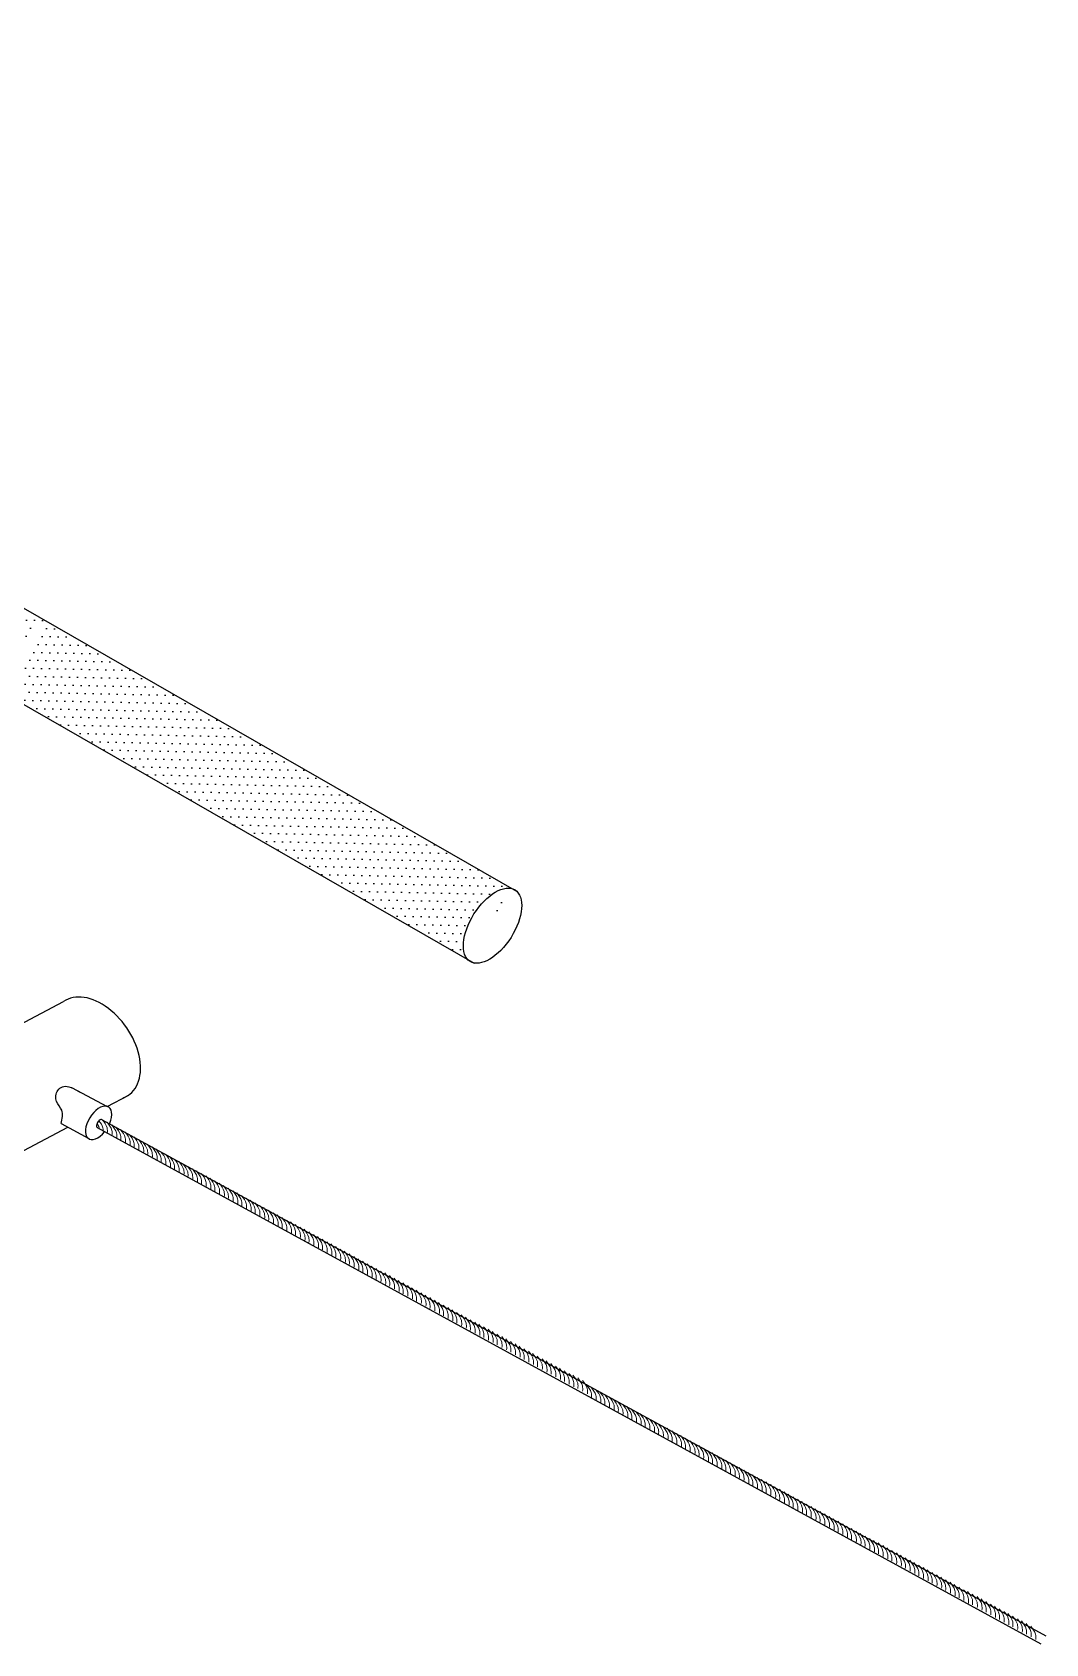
# Model space of a CAD drawing. Header units: millimetres. Extents: x 908.4 to 963.4, y 274.9 to 316.3.
# Drawn here: x 934.856 to 935.245, y 285.05 to 285.668 of the extents above; entities that cross this region are included whole.
import ezdxf

# ---------------------------------------------------------------- set-up
doc = ezdxf.new("R2010")
doc.units = ezdxf.units.MM
doc.header["$LTSCALE"] = 10
doc.layers.add('ESCALERA', color=90, linetype='Continuous')
doc.layers.add('TEXTOS', color=90, linetype='Continuous', lineweight=9)

msp = doc.modelspace()

# ---------------------------------------------------------------- hatches: boundary and pattern name
at = {"layer": 'ESCALERA', "ltscale": 0.1}
h = msp.add_hatch(dxfattribs=at)
h.set_pattern_fill('DOTS', color=256, scale=0.049127, angle=-1.17902, style=0)
h.set_pattern_definition([(358.8209841, (2177.7083296, -297.6672182), (0.0015980614254, 0.003038178601), [0, -0.0030704175])])
edge = h.paths.add_edge_path()
edge.add_ellipse((934.85168, 285.42895), major_axis=(-0.00862, -0.0137), ratio=0.518895, start_angle=13.35272, end_angle=180.23225, ccw=False)
edge.add_line((934.84494, 285.41458), (935.02291, 285.31241))
edge.add_ellipse((935.03255, 285.32523), major_axis=(-0.00862, -0.0137), ratio=0.518895, start_angle=187.6238, end_angle=350.84398, ccw=False)
edge.add_line((935.04015, 285.3394), (934.86027, 285.44267))
edge = h.paths.add_edge_path()
edge.add_ellipse((934.85168, 285.42895), major_axis=(-0.00862, -0.0137), ratio=0.518895, start_angle=182.16073, end_angle=349.04026)
edge.add_line((934.84187, 285.41635), (934.84494, 285.41458))
edge.add_ellipse((934.85168, 285.42895), major_axis=(-0.00862, -0.0137), ratio=0.518895, start_angle=13.35272, end_angle=180.23225)
edge.add_line((934.86027, 285.44267), (934.86003, 285.44281))

# ---------------------------------------------------------------- linework, layer by layer
at = {"layer": 'ESCALERA'}
for points in [[(934.46836, 285.66766), (935.04178, 285.33847)], [(934.46761, 285.6312), (935.02553, 285.31091)], [(934.81323, 285.26716), (934.86809, 285.29613)], [(934.87112, 285.26319), (934.88486, 285.25596)], [(934.88486, 285.25596), (934.8931, 285.26031)], [(934.83589, 285.2301), (934.86973, 285.24797)], [(934.86723, 285.24941), (934.87775, 285.24361)], [(934.88107, 285.24784), (935.24271, 285.05)], [(934.88297, 285.25086), (935.24462, 285.05303)]]:
    msp.add_lwpolyline(points, dxfattribs=at)
msp.add_ellipse((935.03255, 285.32523), major_axis=(-0.00862, -0.0137), ratio=0.518895, dxfattribs=at)
for centre, major_axis, ratio, start_param, end_param in [((934.88058, 285.27821), (-0.01246, 0.01794), 0.648142, 2.978618, 6.285396), ((934.88156, 285.24967), (-0.00381, -0.00606), 0.545484, 1.870238, 7.616962), ((934.88202, 285.24935), (-0.00095, -0.00151), 0.545484, 3.141593, 6.32709), ((934.88202, 285.24935), (-0.00095, -0.00151), 0.545484, 3.141593, 6.32709)]:
    msp.add_ellipse(centre, major_axis=major_axis, ratio=ratio, start_param=start_param, end_param=end_param, dxfattribs=at)
msp.add_open_spline([(934.86723, 285.24941), (934.86763, 285.2512), (934.8683, 285.25434), (934.86466, 285.25776), (934.86535, 285.26276), (934.86937, 285.26435), (934.87303, 285.26223), (934.87477, 285.26127), (934.87477, 285.26127)], degree=3, knots=[0.000046329, 0.000046329, 0.000046329, 0.000046329, 0.002179003, 0.003807481, 0.005747705, 0.007803778, 0.009095535, 0.009635697, 0.009635697, 0.009635697, 0.009635697], dxfattribs=at)
at = {"layer": 'TEXTOS', "ltscale": 0.1}
for points, knots in [([(934.88098, 285.24945), (934.88133, 285.24891), (934.88167, 285.24825), (934.8818, 285.24754), (934.88182, 285.24743)], [0.00206705, 0.00206705, 0.00206705, 0.00206705, 0.004399355, 0.004826038, 0.004826038, 0.004826038, 0.004826038]), ([(934.8817, 285.25048), (934.88237, 285.24962), (934.88322, 285.2484), (934.88334, 285.24699), (934.88334, 285.24659)], [0.000567804, 0.000567804, 0.000567804, 0.000567804, 0.004399355, 0.005863509, 0.005863509, 0.005863509, 0.005863509]), ([(934.88297, 285.25086), (934.88375, 285.24987), (934.88496, 285.24833), (934.88494, 285.24644), (934.88488, 285.24575)], [0, 0, 0, 0, 0.004399355, 0.006879159, 0.006879159, 0.006879159, 0.006879159]), ([(934.88479, 285.24987), (934.88556, 285.24888), (934.88678, 285.24734), (934.88675, 285.24545), (934.88669, 285.24476)], [0, 0, 0, 0, 0.004399355, 0.006879159, 0.006879159, 0.006879159, 0.006879159]), ([(934.88659, 285.24889), (934.88736, 285.2479), (934.88858, 285.24635), (934.88855, 285.24447), (934.8885, 285.24377)], [0, 0, 0, 0, 0.004399355, 0.006879159, 0.006879159, 0.006879159, 0.006879159]), ([(934.88813, 285.24805), (934.8889, 285.24706), (934.89012, 285.24551), (934.89009, 285.24362), (934.89004, 285.24293)], [0, 0, 0, 0, 0.004399355, 0.006879159, 0.006879159, 0.006879159, 0.006879159]), ([(934.88994, 285.24705), (934.89072, 285.24606), (934.89193, 285.24452), (934.8919, 285.24263), (934.89185, 285.24194)], [0, 0, 0, 0, 0.004399355, 0.006879159, 0.006879159, 0.006879159, 0.006879159]), ([(934.89174, 285.24607), (934.89252, 285.24508), (934.89373, 285.24353), (934.89371, 285.24165), (934.89365, 285.24095)], [0, 0, 0, 0, 0.004399355, 0.006879159, 0.006879159, 0.006879159, 0.006879159]), ([(934.89328, 285.24523), (934.89406, 285.24424), (934.89527, 285.24269), (934.89524, 285.2408), (934.89519, 285.24011)], [0, 0, 0, 0, 0.004399355, 0.006879159, 0.006879159, 0.006879159, 0.006879159]), ([(934.89509, 285.24424), (934.89587, 285.24325), (934.89708, 285.2417), (934.89706, 285.23981), (934.897, 285.23912)], [0, 0, 0, 0, 0.004399355, 0.006879159, 0.006879159, 0.006879159, 0.006879159]), ([(934.89689, 285.24325), (934.89767, 285.24226), (934.89888, 285.24071), (934.89886, 285.23883), (934.8988, 285.23814)], [0, 0, 0, 0, 0.004399355, 0.006879159, 0.006879159, 0.006879159, 0.006879159]), ([(934.89843, 285.24241), (934.89921, 285.24142), (934.90042, 285.23987), (934.9004, 285.23799), (934.90034, 285.23729)], [0, 0, 0, 0, 0.004399355, 0.006879159, 0.006879159, 0.006879159, 0.006879159]), ([(934.90024, 285.24142), (934.90102, 285.24043), (934.90223, 285.23888), (934.90221, 285.23699), (934.90215, 285.2363)], [0, 0, 0, 0, 0.004399355, 0.006879159, 0.006879159, 0.006879159, 0.006879159]), ([(934.90205, 285.24043), (934.90282, 285.23944), (934.90404, 285.23789), (934.90401, 285.23601), (934.90395, 285.23532)], [0, 0, 0, 0, 0.004399355, 0.006879159, 0.006879159, 0.006879159, 0.006879159]), ([(934.90358, 285.23959), (934.90436, 285.2386), (934.90558, 285.23705), (934.90555, 285.23517), (934.90549, 285.23448)], [0, 0, 0, 0, 0.004399355, 0.006879159, 0.006879159, 0.006879159, 0.006879159]), ([(934.9054, 285.2386), (934.90617, 285.23761), (934.90739, 285.23606), (934.90736, 285.23418), (934.90731, 285.23348)], [0, 0, 0, 0, 0.004399355, 0.006879159, 0.006879159, 0.006879159, 0.006879159]), ([(934.9072, 285.23761), (934.90798, 285.23662), (934.90919, 285.23507), (934.90916, 285.23319), (934.90911, 285.2325)], [0, 0, 0, 0, 0.004399355, 0.006879159, 0.006879159, 0.006879159, 0.006879159]), ([(934.90874, 285.23677), (934.90951, 285.23578), (934.91073, 285.23423), (934.9107, 285.23235), (934.91065, 285.23166)], [0, 0, 0, 0, 0.004399355, 0.006879159, 0.006879159, 0.006879159, 0.006879159]), ([(934.91055, 285.23578), (934.91133, 285.23479), (934.91254, 285.23324), (934.91251, 285.23136), (934.91246, 285.23067)], [0, 0, 0, 0, 0.004399355, 0.006879159, 0.006879159, 0.006879159, 0.006879159]), ([(934.91235, 285.23479), (934.91313, 285.2338), (934.91434, 285.23226), (934.91432, 285.23037), (934.91426, 285.22968)], [0, 0, 0, 0, 0.004399355, 0.006879159, 0.006879159, 0.006879159, 0.006879159]), ([(934.91389, 285.23395), (934.91467, 285.23296), (934.91588, 285.23141), (934.91586, 285.22953), (934.9158, 285.22884)], [0, 0, 0, 0, 0.004399355, 0.006879159, 0.006879159, 0.006879159, 0.006879159]), ([(934.9157, 285.23296), (934.91648, 285.23197), (934.91769, 285.23042), (934.91767, 285.22854), (934.91761, 285.22785)], [0, 0, 0, 0, 0.004399355, 0.006879159, 0.006879159, 0.006879159, 0.006879159]), ([(934.9175, 285.23197), (934.91828, 285.23098), (934.91949, 285.22944), (934.91947, 285.22755), (934.91941, 285.22686)], [0, 0, 0, 0, 0.004399355, 0.006879159, 0.006879159, 0.006879159, 0.006879159]), ([(934.91905, 285.23128), (934.91983, 285.23029), (934.92104, 285.22874), (934.92102, 285.22686), (934.92096, 285.22617)], [0, 0, 0, 0, 0.004399355, 0.006879159, 0.006879159, 0.006879159, 0.006879159]), ([(934.92087, 285.23029), (934.92164, 285.2293), (934.92286, 285.22775), (934.92283, 285.22587), (934.92278, 285.22517)], [0, 0, 0, 0, 0.004399355, 0.006879159, 0.006879159, 0.006879159, 0.006879159]), ([(934.92267, 285.2293), (934.92344, 285.22831), (934.92466, 285.22676), (934.92463, 285.22488), (934.92458, 285.22419)], [0, 0, 0, 0, 0.004399355, 0.006879159, 0.006879159, 0.006879159, 0.006879159]), ([(934.92421, 285.22846), (934.92498, 285.22747), (934.9262, 285.22592), (934.92617, 285.22404), (934.92612, 285.22335)], [0, 0, 0, 0, 0.004399355, 0.006879159, 0.006879159, 0.006879159, 0.006879159]), ([(934.92602, 285.22747), (934.9268, 285.22648), (934.92801, 285.22493), (934.92798, 285.22305), (934.92793, 285.22236)], [0, 0, 0, 0, 0.004399355, 0.006879159, 0.006879159, 0.006879159, 0.006879159]), ([(934.92782, 285.22648), (934.9286, 285.22549), (934.92981, 285.22395), (934.92979, 285.22206), (934.92973, 285.22137)], [0, 0, 0, 0, 0.004399355, 0.006879159, 0.006879159, 0.006879159, 0.006879159]), ([(934.92936, 285.22564), (934.93014, 285.22465), (934.93135, 285.2231), (934.93132, 285.22122), (934.93127, 285.22053)], [0, 0, 0, 0, 0.004399355, 0.006879159, 0.006879159, 0.006879159, 0.006879159]), ([(934.93117, 285.22465), (934.93195, 285.22366), (934.93316, 285.22211), (934.93314, 285.22023), (934.93308, 285.21954)], [0, 0, 0, 0, 0.004399355, 0.006879159, 0.006879159, 0.006879159, 0.006879159]), ([(934.93297, 285.22366), (934.93375, 285.22267), (934.93496, 285.22113), (934.93494, 285.21924), (934.93488, 285.21855)], [0, 0, 0, 0, 0.004399355, 0.006879159, 0.006879159, 0.006879159, 0.006879159]), ([(934.93451, 285.22282), (934.93529, 285.22183), (934.9365, 285.22029), (934.93648, 285.2184), (934.93642, 285.21771)], [0, 0, 0, 0, 0.004399355, 0.006879159, 0.006879159, 0.006879159, 0.006879159]), ([(934.93632, 285.22183), (934.9371, 285.22084), (934.93831, 285.21929), (934.93829, 285.21741), (934.93823, 285.21672)], [0, 0, 0, 0, 0.004399355, 0.006879159, 0.006879159, 0.006879159, 0.006879159]), ([(934.93813, 285.22085), (934.9389, 285.21986), (934.94012, 285.21831), (934.94009, 285.21642), (934.94003, 285.21573)], [0, 0, 0, 0, 0.004399355, 0.006879159, 0.006879159, 0.006879159, 0.006879159]), ([(934.93966, 285.22), (934.94044, 285.21901), (934.94166, 285.21747), (934.94163, 285.21558), (934.94157, 285.21489)], [0, 0, 0, 0, 0.004399355, 0.006879159, 0.006879159, 0.006879159, 0.006879159]), ([(934.94148, 285.21901), (934.94225, 285.21802), (934.94347, 285.21648), (934.94344, 285.21459), (934.94339, 285.2139)], [0, 0, 0, 0, 0.004399355, 0.006879159, 0.006879159, 0.006879159, 0.006879159]), ([(934.94328, 285.21803), (934.94406, 285.21704), (934.94527, 285.21549), (934.94524, 285.21361), (934.94519, 285.21291)], [0, 0, 0, 0, 0.004399355, 0.006879159, 0.006879159, 0.006879159, 0.006879159]), ([(934.94482, 285.21719), (934.94559, 285.2162), (934.94681, 285.21465), (934.94678, 285.21276), (934.94673, 285.21207)], [0, 0, 0, 0, 0.004399355, 0.006879159, 0.006879159, 0.006879159, 0.006879159]), ([(934.94663, 285.21619), (934.94741, 285.2152), (934.94862, 285.21366), (934.94859, 285.21177), (934.94854, 285.21108)], [0, 0, 0, 0, 0.004399355, 0.006879159, 0.006879159, 0.006879159, 0.006879159]), ([(934.94843, 285.21521), (934.94921, 285.21422), (934.95042, 285.21267), (934.9504, 285.21079), (934.95034, 285.21009)], [0, 0, 0, 0, 0.004399355, 0.006879159, 0.006879159, 0.006879159, 0.006879159]), ([(934.94997, 285.21437), (934.95075, 285.21338), (934.95196, 285.21183), (934.95194, 285.20994), (934.95188, 285.20925)], [0, 0, 0, 0, 0.004399355, 0.006879159, 0.006879159, 0.006879159, 0.006879159]), ([(934.95178, 285.21338), (934.95256, 285.21239), (934.95377, 285.21084), (934.95375, 285.20895), (934.95369, 285.20826)], [0, 0, 0, 0, 0.004399355, 0.006879159, 0.006879159, 0.006879159, 0.006879159]), ([(934.95358, 285.21239), (934.95436, 285.2114), (934.95557, 285.20985), (934.95555, 285.20797), (934.95549, 285.20728)], [0, 0, 0, 0, 0.004399355, 0.006879159, 0.006879159, 0.006879159, 0.006879159]), ([(934.95513, 285.21169), (934.95591, 285.2107), (934.95712, 285.20916), (934.9571, 285.20727), (934.95704, 285.20658)], [0, 0, 0, 0, 0.004399355, 0.006879159, 0.006879159, 0.006879159, 0.006879159]), ([(934.95695, 285.2107), (934.95772, 285.20971), (934.95894, 285.20817), (934.95891, 285.20628), (934.95886, 285.20559)], [0, 0, 0, 0, 0.004399355, 0.006879159, 0.006879159, 0.006879159, 0.006879159]), ([(934.95875, 285.20972), (934.95952, 285.20873), (934.96074, 285.20718), (934.96071, 285.2053), (934.96066, 285.2046)], [0, 0, 0, 0, 0.004399355, 0.006879159, 0.006879159, 0.006879159, 0.006879159]), ([(934.96029, 285.20888), (934.96106, 285.20789), (934.96228, 285.20634), (934.96225, 285.20445), (934.9622, 285.20376)], [0, 0, 0, 0, 0.004399355, 0.006879159, 0.006879159, 0.006879159, 0.006879159]), ([(934.9621, 285.20788), (934.96288, 285.20689), (934.96409, 285.20535), (934.96406, 285.20346), (934.96401, 285.20277)], [0, 0, 0, 0, 0.004399355, 0.006879159, 0.006879159, 0.006879159, 0.006879159]), ([(934.9639, 285.2069), (934.96468, 285.20591), (934.96589, 285.20436), (934.96587, 285.20248), (934.96581, 285.20178)], [0, 0, 0, 0, 0.004399355, 0.006879159, 0.006879159, 0.006879159, 0.006879159]), ([(934.96544, 285.20606), (934.96622, 285.20507), (934.96743, 285.20352), (934.9674, 285.20164), (934.96735, 285.20094)], [0, 0, 0, 0, 0.004399355, 0.006879159, 0.006879159, 0.006879159, 0.006879159]), ([(934.96725, 285.20507), (934.96803, 285.20408), (934.96924, 285.20253), (934.96922, 285.20064), (934.96916, 285.19995)], [0, 0, 0, 0, 0.004399355, 0.006879159, 0.006879159, 0.006879159, 0.006879159]), ([(934.96905, 285.20408), (934.96983, 285.20309), (934.97104, 285.20154), (934.97102, 285.19966), (934.97096, 285.19897)], [0, 0, 0, 0, 0.004399355, 0.006879159, 0.006879159, 0.006879159, 0.006879159]), ([(934.97059, 285.20324), (934.97137, 285.20225), (934.97258, 285.2007), (934.97256, 285.19882), (934.9725, 285.19812)], [0, 0, 0, 0, 0.004399355, 0.006879159, 0.006879159, 0.006879159, 0.006879159]), ([(934.9724, 285.20225), (934.97318, 285.20126), (934.9744, 285.19971), (934.97437, 285.19782), (934.97431, 285.19713)], [0, 0, 0, 0, 0.004399355, 0.006879159, 0.006879159, 0.006879159, 0.006879159]), ([(934.97421, 285.20126), (934.97498, 285.20027), (934.9762, 285.19872), (934.97617, 285.19684), (934.97612, 285.19615)], [0, 0, 0, 0, 0.004399355, 0.006879159, 0.006879159, 0.006879159, 0.006879159]), ([(934.97574, 285.20042), (934.97652, 285.19943), (934.97774, 285.19788), (934.97771, 285.196), (934.97765, 285.19531)], [0, 0, 0, 0, 0.004399355, 0.006879159, 0.006879159, 0.006879159, 0.006879159]), ([(934.97756, 285.19943), (934.97833, 285.19844), (934.97955, 285.19689), (934.97952, 285.19501), (934.97947, 285.19431)], [0, 0, 0, 0, 0.004399355, 0.006879159, 0.006879159, 0.006879159, 0.006879159]), ([(934.97936, 285.19844), (934.98014, 285.19745), (934.98135, 285.1959), (934.98132, 285.19402), (934.98127, 285.19333)], [0, 0, 0, 0, 0.004399355, 0.006879159, 0.006879159, 0.006879159, 0.006879159]), ([(934.9809, 285.1976), (934.98167, 285.19661), (934.98289, 285.19506), (934.98286, 285.19318), (934.98281, 285.19249)], [0, 0, 0, 0, 0.004399355, 0.006879159, 0.006879159, 0.006879159, 0.006879159]), ([(934.98271, 285.19661), (934.98349, 285.19562), (934.9847, 285.19407), (934.98468, 285.19219), (934.98462, 285.1915)], [0, 0, 0, 0, 0.004399355, 0.006879159, 0.006879159, 0.006879159, 0.006879159]), ([(934.98451, 285.19562), (934.98529, 285.19463), (934.9865, 285.19309), (934.98648, 285.1912), (934.98642, 285.19051)], [0, 0, 0, 0, 0.004399355, 0.006879159, 0.006879159, 0.006879159, 0.006879159]), ([(934.98605, 285.19478), (934.98683, 285.19379), (934.98804, 285.19224), (934.98802, 285.19036), (934.98796, 285.18967)], [0, 0, 0, 0, 0.004399355, 0.006879159, 0.006879159, 0.006879159, 0.006879159]), ([(934.98786, 285.19379), (934.98864, 285.1928), (934.98985, 285.19125), (934.98983, 285.18937), (934.98977, 285.18868)], [0, 0, 0, 0, 0.004399355, 0.006879159, 0.006879159, 0.006879159, 0.006879159]), ([(934.98966, 285.1928), (934.99044, 285.19181), (934.99166, 285.19027), (934.99163, 285.18838), (934.99157, 285.18769)], [0, 0, 0, 0, 0.004399355, 0.006879159, 0.006879159, 0.006879159, 0.006879159]), ([(934.99121, 285.19211), (934.99199, 285.19112), (934.99321, 285.18957), (934.99318, 285.18769), (934.99312, 285.187)], [0, 0, 0, 0, 0.004399355, 0.006879159, 0.006879159, 0.006879159, 0.006879159]), ([(934.99303, 285.19112), (934.9938, 285.19013), (934.99502, 285.18858), (934.99499, 285.1867), (934.99494, 285.186)], [0, 0, 0, 0, 0.004399355, 0.006879159, 0.006879159, 0.006879159, 0.006879159]), ([(934.99483, 285.19013), (934.9956, 285.18914), (934.99682, 285.1876), (934.99679, 285.18571), (934.99674, 285.18502)], [0, 0, 0, 0, 0.004399355, 0.006879159, 0.006879159, 0.006879159, 0.006879159]), ([(934.99637, 285.18929), (934.99714, 285.1883), (934.99836, 285.18675), (934.99833, 285.18487), (934.99828, 285.18418)], [0, 0, 0, 0, 0.004399355, 0.006879159, 0.006879159, 0.006879159, 0.006879159]), ([(934.99818, 285.1883), (934.99896, 285.18731), (935.00017, 285.18576), (935.00014, 285.18388), (935.00009, 285.18319)], [0, 0, 0, 0, 0.004399355, 0.006879159, 0.006879159, 0.006879159, 0.006879159]), ([(934.99998, 285.18731), (935.00076, 285.18632), (935.00197, 285.18478), (935.00195, 285.18289), (935.00189, 285.1822)], [0, 0, 0, 0, 0.004399355, 0.006879159, 0.006879159, 0.006879159, 0.006879159]), ([(935.00152, 285.18647), (935.0023, 285.18548), (935.00351, 285.18393), (935.00349, 285.18205), (935.00343, 285.18136)], [0, 0, 0, 0, 0.004399355, 0.006879159, 0.006879159, 0.006879159, 0.006879159]), ([(935.00333, 285.18548), (935.00411, 285.18449), (935.00532, 285.18294), (935.0053, 285.18106), (935.00524, 285.18037)], [0, 0, 0, 0, 0.004399355, 0.006879159, 0.006879159, 0.006879159, 0.006879159]), ([(935.00513, 285.18449), (935.00591, 285.18351), (935.00712, 285.18196), (935.0071, 285.18007), (935.00704, 285.17938)], [0, 0, 0, 0, 0.004399355, 0.006879159, 0.006879159, 0.006879159, 0.006879159]), ([(935.00667, 285.18365), (935.00745, 285.18266), (935.00866, 285.18112), (935.00864, 285.17923), (935.00858, 285.17854)], [0, 0, 0, 0, 0.004399355, 0.006879159, 0.006879159, 0.006879159, 0.006879159]), ([(935.00848, 285.18266), (935.00926, 285.18167), (935.01048, 285.18012), (935.01045, 285.17824), (935.01039, 285.17755)], [0, 0, 0, 0, 0.004399355, 0.006879159, 0.006879159, 0.006879159, 0.006879159]), ([(935.01029, 285.18168), (935.01106, 285.18069), (935.01228, 285.17914), (935.01225, 285.17725), (935.0122, 285.17656)], [0, 0, 0, 0, 0.004399355, 0.006879159, 0.006879159, 0.006879159, 0.006879159]), ([(935.01182, 285.18083), (935.0126, 285.17984), (935.01382, 285.1783), (935.01379, 285.17641), (935.01373, 285.17572)], [0, 0, 0, 0, 0.004399355, 0.006879159, 0.006879159, 0.006879159, 0.006879159]), ([(935.01364, 285.17984), (935.01441, 285.17885), (935.01563, 285.17731), (935.0156, 285.17542), (935.01555, 285.17473)], [0, 0, 0, 0, 0.004399355, 0.006879159, 0.006879159, 0.006879159, 0.006879159]), ([(935.01544, 285.17886), (935.01622, 285.17787), (935.01743, 285.17632), (935.0174, 285.17444), (935.01735, 285.17374)], [0, 0, 0, 0, 0.004399355, 0.006879159, 0.006879159, 0.006879159, 0.006879159]), ([(935.01698, 285.17802), (935.01775, 285.17703), (935.01897, 285.17548), (935.01894, 285.17359), (935.01889, 285.1729)], [0, 0, 0, 0, 0.004399355, 0.006879159, 0.006879159, 0.006879159, 0.006879159]), ([(935.01879, 285.17702), (935.01957, 285.17603), (935.02078, 285.17449), (935.02076, 285.1726), (935.0207, 285.17191)], [0, 0, 0, 0, 0.004399355, 0.006879159, 0.006879159, 0.006879159, 0.006879159]), ([(935.02059, 285.17604), (935.02137, 285.17505), (935.02258, 285.1735), (935.02256, 285.17162), (935.0225, 285.17092)], [0, 0, 0, 0, 0.004399355, 0.006879159, 0.006879159, 0.006879159, 0.006879159]), ([(935.02213, 285.1752), (935.02291, 285.17421), (935.02412, 285.17266), (935.0241, 285.17078), (935.02404, 285.17008)], [0, 0, 0, 0, 0.004399355, 0.006879159, 0.006879159, 0.006879159, 0.006879159]), ([(935.02394, 285.17421), (935.02472, 285.17322), (935.02593, 285.17167), (935.02591, 285.16978), (935.02585, 285.16909)], [0, 0, 0, 0, 0.004399355, 0.006879159, 0.006879159, 0.006879159, 0.006879159]), ([(935.02574, 285.17322), (935.02652, 285.17223), (935.02774, 285.17068), (935.02771, 285.1688), (935.02765, 285.16811)], [0, 0, 0, 0, 0.004399355, 0.006879159, 0.006879159, 0.006879159, 0.006879159]), ([(935.02729, 285.17252), (935.02807, 285.17153), (935.02929, 285.16999), (935.02926, 285.1681), (935.0292, 285.16741)], [0, 0, 0, 0, 0.004399355, 0.006879159, 0.006879159, 0.006879159, 0.006879159]), ([(935.02911, 285.17153), (935.02988, 285.17054), (935.0311, 285.169), (935.03107, 285.16711), (935.03102, 285.16642)], [0, 0, 0, 0, 0.004399355, 0.006879159, 0.006879159, 0.006879159, 0.006879159]), ([(935.03091, 285.17055), (935.03168, 285.16956), (935.0329, 285.16801), (935.03287, 285.16613), (935.03282, 285.16543)], [0, 0, 0, 0, 0.004399355, 0.006879159, 0.006879159, 0.006879159, 0.006879159]), ([(935.03245, 285.16971), (935.03322, 285.16872), (935.03444, 285.16717), (935.03441, 285.16528), (935.03436, 285.16459)], [0, 0, 0, 0, 0.004399355, 0.006879159, 0.006879159, 0.006879159, 0.006879159]), ([(935.03426, 285.16871), (935.03504, 285.16772), (935.03625, 285.16618), (935.03622, 285.16429), (935.03617, 285.1636)], [0, 0, 0, 0, 0.004399355, 0.006879159, 0.006879159, 0.006879159, 0.006879159]), ([(935.03606, 285.16773), (935.03684, 285.16674), (935.03805, 285.16519), (935.03803, 285.16331), (935.03797, 285.16261)], [0, 0, 0, 0, 0.004399355, 0.006879159, 0.006879159, 0.006879159, 0.006879159]), ([(935.0376, 285.16689), (935.03838, 285.1659), (935.03959, 285.16435), (935.03957, 285.16247), (935.03951, 285.16177)], [0, 0, 0, 0, 0.004399355, 0.006879159, 0.006879159, 0.006879159, 0.006879159]), ([(935.03941, 285.1659), (935.04019, 285.16491), (935.0414, 285.16336), (935.04138, 285.16147), (935.04132, 285.16078)], [0, 0, 0, 0, 0.004399355, 0.006879159, 0.006879159, 0.006879159, 0.006879159]), ([(935.04121, 285.16491), (935.04199, 285.16392), (935.0432, 285.16237), (935.04318, 285.16049), (935.04312, 285.1598)], [0, 0, 0, 0, 0.004399355, 0.006879159, 0.006879159, 0.006879159, 0.006879159]), ([(935.04275, 285.16407), (935.04353, 285.16308), (935.04474, 285.16153), (935.04472, 285.15965), (935.04466, 285.15895)], [0, 0, 0, 0, 0.004399355, 0.006879159, 0.006879159, 0.006879159, 0.006879159]), ([(935.04456, 285.16308), (935.04534, 285.16209), (935.04656, 285.16054), (935.04653, 285.15866), (935.04647, 285.15796)], [0, 0, 0, 0, 0.004399355, 0.006879159, 0.006879159, 0.006879159, 0.006879159]), ([(935.04637, 285.16209), (935.04714, 285.1611), (935.04836, 285.15955), (935.04833, 285.15767), (935.04828, 285.15698)], [0, 0, 0, 0, 0.004399355, 0.006879159, 0.006879159, 0.006879159, 0.006879159]), ([(935.04791, 285.16125), (935.04868, 285.16026), (935.0499, 285.15871), (935.04987, 285.15683), (935.04981, 285.15614)], [0, 0, 0, 0, 0.004399355, 0.006879159, 0.006879159, 0.006879159, 0.006879159]), ([(935.04972, 285.16026), (935.05049, 285.15927), (935.05171, 285.15772), (935.05168, 285.15584), (935.05163, 285.15514)], [0, 0, 0, 0, 0.004399355, 0.006879159, 0.006879159, 0.006879159, 0.006879159]), ([(935.05152, 285.15927), (935.0523, 285.15828), (935.05351, 285.15674), (935.05348, 285.15485), (935.05343, 285.15416)], [0, 0, 0, 0, 0.004399355, 0.006879159, 0.006879159, 0.006879159, 0.006879159]), ([(935.05306, 285.15843), (935.05383, 285.15744), (935.05505, 285.15589), (935.05502, 285.15401), (935.05497, 285.15332)], [0, 0, 0, 0, 0.004399355, 0.006879159, 0.006879159, 0.006879159, 0.006879159]), ([(935.05487, 285.15744), (935.05565, 285.15645), (935.05686, 285.1549), (935.05684, 285.15302), (935.05678, 285.15233)], [0, 0, 0, 0, 0.004399355, 0.006879159, 0.006879159, 0.006879159, 0.006879159]), ([(935.05667, 285.15645), (935.05745, 285.15546), (935.05866, 285.15392), (935.05864, 285.15203), (935.05858, 285.15134)], [0, 0, 0, 0, 0.004399355, 0.006879159, 0.006879159, 0.006879159, 0.006879159]), ([(935.05821, 285.15561), (935.05899, 285.15462), (935.0602, 285.15307), (935.06018, 285.15119), (935.06012, 285.1505)], [0, 0, 0, 0, 0.004399355, 0.006879159, 0.006879159, 0.006879159, 0.006879159]), ([(935.06002, 285.15462), (935.0608, 285.15363), (935.06201, 285.15208), (935.06199, 285.1502), (935.06193, 285.14951)], [0, 0, 0, 0, 0.004399355, 0.006879159, 0.006879159, 0.006879159, 0.006879159]), ([(935.06182, 285.15363), (935.0626, 285.15265), (935.06382, 285.1511), (935.06379, 285.14921), (935.06373, 285.14852)], [0, 0, 0, 0, 0.004399355, 0.006879159, 0.006879159, 0.006879159, 0.006879159]), ([(935.06337, 285.15294), (935.06415, 285.15195), (935.06537, 285.1504), (935.06534, 285.14852), (935.06528, 285.14783)], [0, 0, 0, 0, 0.004399355, 0.006879159, 0.006879159, 0.006879159, 0.006879159]), ([(935.06519, 285.15195), (935.06596, 285.15096), (935.06718, 285.14941), (935.06715, 285.14753), (935.0671, 285.14683)], [0, 0, 0, 0, 0.004399355, 0.006879159, 0.006879159, 0.006879159, 0.006879159]), ([(935.06699, 285.15096), (935.06776, 285.14997), (935.06898, 285.14843), (935.06895, 285.14654), (935.0689, 285.14585)], [0, 0, 0, 0, 0.004399355, 0.006879159, 0.006879159, 0.006879159, 0.006879159]), ([(935.06853, 285.14936), (935.0693, 285.14837), (935.07052, 285.14682), (935.07049, 285.14494), (935.07044, 285.14424)], [0, 0, 0, 0, 0.004399355, 0.006879159, 0.006879159, 0.006879159, 0.006879159]), ([(935.07034, 285.14837), (935.07112, 285.14738), (935.07233, 285.14583), (935.0723, 285.14394), (935.07225, 285.14325)], [0, 0, 0, 0, 0.004399355, 0.006879159, 0.006879159, 0.006879159, 0.006879159]), ([(935.07214, 285.14738), (935.07292, 285.14639), (935.07413, 285.14484), (935.07411, 285.14296), (935.07405, 285.14227)], [0, 0, 0, 0, 0.004399355, 0.006879159, 0.006879159, 0.006879159, 0.006879159]), ([(935.07368, 285.14654), (935.07446, 285.14555), (935.07567, 285.144), (935.07565, 285.14212), (935.07559, 285.14143)], [0, 0, 0, 0, 0.004399355, 0.006879159, 0.006879159, 0.006879159, 0.006879159]), ([(935.07549, 285.14555), (935.07627, 285.14456), (935.07748, 285.14301), (935.07746, 285.14113), (935.0774, 285.14043)], [0, 0, 0, 0, 0.004399355, 0.006879159, 0.006879159, 0.006879159, 0.006879159]), ([(935.07729, 285.14456), (935.07807, 285.14357), (935.07928, 285.14202), (935.07926, 285.14014), (935.0792, 285.13945)], [0, 0, 0, 0, 0.004399355, 0.006879159, 0.006879159, 0.006879159, 0.006879159]), ([(935.07883, 285.14372), (935.07961, 285.14273), (935.08082, 285.14118), (935.0808, 285.1393), (935.08074, 285.13861)], [0, 0, 0, 0, 0.004399355, 0.006879159, 0.006879159, 0.006879159, 0.006879159]), ([(935.08064, 285.14273), (935.08142, 285.14174), (935.08264, 285.14019), (935.08261, 285.13831), (935.08255, 285.13762)], [0, 0, 0, 0, 0.004399355, 0.006879159, 0.006879159, 0.006879159, 0.006879159]), ([(935.08245, 285.14174), (935.08322, 285.14075), (935.08444, 285.13921), (935.08441, 285.13732), (935.08436, 285.13663)], [0, 0, 0, 0, 0.004399355, 0.006879159, 0.006879159, 0.006879159, 0.006879159]), ([(935.08399, 285.1409), (935.08476, 285.13991), (935.08598, 285.13836), (935.08595, 285.13648), (935.08589, 285.13579)], [0, 0, 0, 0, 0.004399355, 0.006879159, 0.006879159, 0.006879159, 0.006879159]), ([(935.0858, 285.13991), (935.08657, 285.13892), (935.08779, 285.13737), (935.08776, 285.13549), (935.08771, 285.1348)], [0, 0, 0, 0, 0.004399355, 0.006879159, 0.006879159, 0.006879159, 0.006879159]), ([(935.0876, 285.13892), (935.08838, 285.13793), (935.08959, 285.13639), (935.08956, 285.1345), (935.08951, 285.13381)], [0, 0, 0, 0, 0.004399355, 0.006879159, 0.006879159, 0.006879159, 0.006879159]), ([(935.08914, 285.13808), (935.08991, 285.13709), (935.09113, 285.13555), (935.0911, 285.13366), (935.09105, 285.13297)], [0, 0, 0, 0, 0.004399355, 0.006879159, 0.006879159, 0.006879159, 0.006879159]), ([(935.09095, 285.13709), (935.09173, 285.1361), (935.09294, 285.13455), (935.09292, 285.13267), (935.09286, 285.13198)], [0, 0, 0, 0, 0.004399355, 0.006879159, 0.006879159, 0.006879159, 0.006879159]), ([(935.09275, 285.13611), (935.09353, 285.13512), (935.09474, 285.13357), (935.09472, 285.13168), (935.09466, 285.13099)], [0, 0, 0, 0, 0.004399355, 0.006879159, 0.006879159, 0.006879159, 0.006879159]), ([(935.09429, 285.13526), (935.09507, 285.13427), (935.09628, 285.13273), (935.09626, 285.13084), (935.0962, 285.13015)], [0, 0, 0, 0, 0.004399355, 0.006879159, 0.006879159, 0.006879159, 0.006879159]), ([(935.0961, 285.13427), (935.09688, 285.13328), (935.09809, 285.13174), (935.09807, 285.12985), (935.09801, 285.12916)], [0, 0, 0, 0, 0.004399355, 0.006879159, 0.006879159, 0.006879159, 0.006879159]), ([(935.0979, 285.13329), (935.09868, 285.1323), (935.0999, 285.13075), (935.09987, 285.12887), (935.09981, 285.12817)], [0, 0, 0, 0, 0.004399355, 0.006879159, 0.006879159, 0.006879159, 0.006879159]), ([(935.09945, 285.13259), (935.10023, 285.1316), (935.10145, 285.13005), (935.10142, 285.12817), (935.10136, 285.12748)], [0, 0, 0, 0, 0.004399355, 0.006879159, 0.006879159, 0.006879159, 0.006879159]), ([(935.10127, 285.1316), (935.10204, 285.13061), (935.10326, 285.12906), (935.10323, 285.12718), (935.10318, 285.12649)], [0, 0, 0, 0, 0.004399355, 0.006879159, 0.006879159, 0.006879159, 0.006879159]), ([(935.10307, 285.13061), (935.10384, 285.12962), (935.10506, 285.12808), (935.10503, 285.12619), (935.10498, 285.1255)], [0, 0, 0, 0, 0.004399355, 0.006879159, 0.006879159, 0.006879159, 0.006879159]), ([(935.10461, 285.12977), (935.10538, 285.12878), (935.1066, 285.12724), (935.10657, 285.12535), (935.10652, 285.12466)], [0, 0, 0, 0, 0.004399355, 0.006879159, 0.006879159, 0.006879159, 0.006879159]), ([(935.10642, 285.12878), (935.1072, 285.12779), (935.10841, 285.12624), (935.10838, 285.12436), (935.10833, 285.12367)], [0, 0, 0, 0, 0.004399355, 0.006879159, 0.006879159, 0.006879159, 0.006879159]), ([(935.10822, 285.1278), (935.109, 285.12681), (935.11021, 285.12526), (935.11019, 285.12337), (935.11013, 285.12268)], [0, 0, 0, 0, 0.004399355, 0.006879159, 0.006879159, 0.006879159, 0.006879159]), ([(935.10976, 285.12695), (935.11054, 285.12596), (935.11175, 285.12442), (935.11173, 285.12253), (935.11167, 285.12184)], [0, 0, 0, 0, 0.004399355, 0.006879159, 0.006879159, 0.006879159, 0.006879159]), ([(935.11157, 285.12596), (935.11235, 285.12497), (935.11356, 285.12343), (935.11354, 285.12154), (935.11348, 285.12085)], [0, 0, 0, 0, 0.004399355, 0.006879159, 0.006879159, 0.006879159, 0.006879159]), ([(935.11337, 285.12498), (935.11415, 285.12399), (935.11536, 285.12244), (935.11534, 285.12056), (935.11528, 285.11986)], [0, 0, 0, 0, 0.004399355, 0.006879159, 0.006879159, 0.006879159, 0.006879159]), ([(935.11491, 285.12414), (935.11569, 285.12315), (935.1169, 285.1216), (935.11688, 285.11971), (935.11682, 285.11902)], [0, 0, 0, 0, 0.004399355, 0.006879159, 0.006879159, 0.006879159, 0.006879159]), ([(935.11672, 285.12314), (935.1175, 285.12215), (935.11872, 285.12061), (935.11869, 285.11872), (935.11863, 285.11803)], [0, 0, 0, 0, 0.004399355, 0.006879159, 0.006879159, 0.006879159, 0.006879159]), ([(935.11853, 285.12216), (935.1193, 285.12117), (935.12052, 285.11962), (935.12049, 285.11774), (935.12044, 285.11704)], [0, 0, 0, 0, 0.004399355, 0.006879159, 0.006879159, 0.006879159, 0.006879159]), ([(935.12007, 285.12132), (935.12084, 285.12033), (935.12206, 285.11878), (935.12203, 285.11689), (935.12197, 285.1162)], [0, 0, 0, 0, 0.004399355, 0.006879159, 0.006879159, 0.006879159, 0.006879159]), ([(935.12188, 285.12033), (935.12265, 285.11934), (935.12387, 285.11779), (935.12384, 285.1159), (935.12379, 285.11521)], [0, 0, 0, 0, 0.004399355, 0.006879159, 0.006879159, 0.006879159, 0.006879159]), ([(935.12368, 285.11934), (935.12446, 285.11835), (935.12567, 285.1168), (935.12564, 285.11492), (935.12559, 285.11423)], [0, 0, 0, 0, 0.004399355, 0.006879159, 0.006879159, 0.006879159, 0.006879159]), ([(935.12522, 285.1185), (935.12599, 285.11751), (935.12721, 285.11596), (935.12718, 285.11408), (935.12713, 285.11338)], [0, 0, 0, 0, 0.004399355, 0.006879159, 0.006879159, 0.006879159, 0.006879159]), ([(935.12703, 285.11751), (935.12781, 285.11652), (935.12902, 285.11497), (935.129, 285.11308), (935.12894, 285.11239)], [0, 0, 0, 0, 0.004399355, 0.006879159, 0.006879159, 0.006879159, 0.006879159]), ([(935.12883, 285.11652), (935.12961, 285.11553), (935.13082, 285.11398), (935.1308, 285.1121), (935.13074, 285.11141)], [0, 0, 0, 0, 0.004399355, 0.006879159, 0.006879159, 0.006879159, 0.006879159]), ([(935.13037, 285.11568), (935.13115, 285.11469), (935.13236, 285.11314), (935.13234, 285.11126), (935.13228, 285.11057)], [0, 0, 0, 0, 0.004399355, 0.006879159, 0.006879159, 0.006879159, 0.006879159]), ([(935.13218, 285.11469), (935.13296, 285.1137), (935.13417, 285.11215), (935.13415, 285.11027), (935.13409, 285.10957)], [0, 0, 0, 0, 0.004399355, 0.006879159, 0.006879159, 0.006879159, 0.006879159]), ([(935.13398, 285.1137), (935.13476, 285.11271), (935.13598, 285.11116), (935.13595, 285.10928), (935.13589, 285.10859)], [0, 0, 0, 0, 0.004399355, 0.006879159, 0.006879159, 0.006879159, 0.006879159]), ([(935.13553, 285.11301), (935.13631, 285.11202), (935.13753, 285.11047), (935.1375, 285.10859), (935.13744, 285.10789)], [0, 0, 0, 0, 0.004399355, 0.006879159, 0.006879159, 0.006879159, 0.006879159]), ([(935.13735, 285.11202), (935.13812, 285.11103), (935.13934, 285.10948), (935.13931, 285.10759), (935.13926, 285.1069)], [0, 0, 0, 0, 0.004399355, 0.006879159, 0.006879159, 0.006879159, 0.006879159]), ([(935.13915, 285.11103), (935.13993, 285.11004), (935.14114, 285.10849), (935.14111, 285.10661), (935.14106, 285.10592)], [0, 0, 0, 0, 0.004399355, 0.006879159, 0.006879159, 0.006879159, 0.006879159]), ([(935.14069, 285.11019), (935.14146, 285.1092), (935.14268, 285.10765), (935.14265, 285.10577), (935.1426, 285.10507)], [0, 0, 0, 0, 0.004399355, 0.006879159, 0.006879159, 0.006879159, 0.006879159]), ([(935.1425, 285.1092), (935.14328, 285.10821), (935.14449, 285.10666), (935.14446, 285.10477), (935.14441, 285.10408)], [0, 0, 0, 0, 0.004399355, 0.006879159, 0.006879159, 0.006879159, 0.006879159]), ([(935.1443, 285.10821), (935.14508, 285.10722), (935.14629, 285.10567), (935.14627, 285.10379), (935.14621, 285.1031)], [0, 0, 0, 0, 0.004399355, 0.006879159, 0.006879159, 0.006879159, 0.006879159]), ([(935.14584, 285.10737), (935.14662, 285.10638), (935.14783, 285.10483), (935.14781, 285.10295), (935.14775, 285.10226)], [0, 0, 0, 0, 0.004399355, 0.006879159, 0.006879159, 0.006879159, 0.006879159]), ([(935.14765, 285.10638), (935.14843, 285.10539), (935.14964, 285.10384), (935.14962, 285.10196), (935.14956, 285.10126)], [0, 0, 0, 0, 0.004399355, 0.006879159, 0.006879159, 0.006879159, 0.006879159]), ([(935.14945, 285.10539), (935.15023, 285.1044), (935.15144, 285.10285), (935.15142, 285.10097), (935.15136, 285.10028)], [0, 0, 0, 0, 0.004399355, 0.006879159, 0.006879159, 0.006879159, 0.006879159]), ([(935.15099, 285.10455), (935.15177, 285.10356), (935.15298, 285.10201), (935.15296, 285.10013), (935.1529, 285.09944)], [0, 0, 0, 0, 0.004399355, 0.006879159, 0.006879159, 0.006879159, 0.006879159]), ([(935.1528, 285.10356), (935.15358, 285.10257), (935.1548, 285.10102), (935.15477, 285.09914), (935.15471, 285.09845)], [0, 0, 0, 0, 0.004399355, 0.006879159, 0.006879159, 0.006879159, 0.006879159]), ([(935.15461, 285.10257), (935.15538, 285.10158), (935.1566, 285.10004), (935.15657, 285.09815), (935.15652, 285.09746)], [0, 0, 0, 0, 0.004399355, 0.006879159, 0.006879159, 0.006879159, 0.006879159]), ([(935.15615, 285.10173), (935.15692, 285.10074), (935.15814, 285.09919), (935.15811, 285.09731), (935.15805, 285.09662)], [0, 0, 0, 0, 0.004399355, 0.006879159, 0.006879159, 0.006879159, 0.006879159]), ([(935.15796, 285.10074), (935.15873, 285.09975), (935.15995, 285.0982), (935.15992, 285.09632), (935.15987, 285.09563)], [0, 0, 0, 0, 0.004399355, 0.006879159, 0.006879159, 0.006879159, 0.006879159]), ([(935.15976, 285.09975), (935.16054, 285.09877), (935.16175, 285.09722), (935.16172, 285.09533), (935.16167, 285.09464)], [0, 0, 0, 0, 0.004399355, 0.006879159, 0.006879159, 0.006879159, 0.006879159]), ([(935.16156, 285.09877), (935.16234, 285.09778), (935.16355, 285.09623), (935.16353, 285.09435), (935.16347, 285.09366)], [0, 0, 0, 0, 0.004399355, 0.006879159, 0.006879159, 0.006879159, 0.006879159]), ([(935.1631, 285.09793), (935.16388, 285.09694), (935.16509, 285.09539), (935.16507, 285.09351), (935.16501, 285.09281)], [0, 0, 0, 0, 0.004399355, 0.006879159, 0.006879159, 0.006879159, 0.006879159]), ([(935.16491, 285.09694), (935.16569, 285.09595), (935.1669, 285.0944), (935.16688, 285.09251), (935.16682, 285.09182)], [0, 0, 0, 0, 0.004399355, 0.006879159, 0.006879159, 0.006879159, 0.006879159]), ([(935.16671, 285.09595), (935.16749, 285.09496), (935.1687, 285.09341), (935.16868, 285.09153), (935.16862, 285.09084)], [0, 0, 0, 0, 0.004399355, 0.006879159, 0.006879159, 0.006879159, 0.006879159]), ([(935.16825, 285.09511), (935.16903, 285.09412), (935.17024, 285.09257), (935.17022, 285.09069), (935.17016, 285.08999)], [0, 0, 0, 0, 0.004399355, 0.006879159, 0.006879159, 0.006879159, 0.006879159]), ([(935.17006, 285.09412), (935.17084, 285.09313), (935.17206, 285.09158), (935.17203, 285.0897), (935.17197, 285.089)], [0, 0, 0, 0, 0.004399355, 0.006879159, 0.006879159, 0.006879159, 0.006879159]), ([(935.17187, 285.09313), (935.17264, 285.09214), (935.17386, 285.09059), (935.17383, 285.08871), (935.17378, 285.08802)], [0, 0, 0, 0, 0.004399355, 0.006879159, 0.006879159, 0.006879159, 0.006879159]), ([(935.17341, 285.09229), (935.17418, 285.0913), (935.1754, 285.08975), (935.17537, 285.08787), (935.17531, 285.08718)], [0, 0, 0, 0, 0.004399355, 0.006879159, 0.006879159, 0.006879159, 0.006879159]), ([(935.17522, 285.0913), (935.17599, 285.09031), (935.17721, 285.08876), (935.17718, 285.08688), (935.17713, 285.08618)], [0, 0, 0, 0, 0.004399355, 0.006879159, 0.006879159, 0.006879159, 0.006879159]), ([(935.17702, 285.09031), (935.1778, 285.08932), (935.17901, 285.08778), (935.17898, 285.08589), (935.17893, 285.0852)], [0, 0, 0, 0, 0.004399355, 0.006879159, 0.006879159, 0.006879159, 0.006879159]), ([(935.17857, 285.08962), (935.17935, 285.08863), (935.18056, 285.08708), (935.18053, 285.0852), (935.18048, 285.0845)], [0, 0, 0, 0, 0.004399355, 0.006879159, 0.006879159, 0.006879159, 0.006879159]), ([(935.18038, 285.08863), (935.18116, 285.08764), (935.18237, 285.08609), (935.18235, 285.0842), (935.18229, 285.08351)], [0, 0, 0, 0, 0.004399355, 0.006879159, 0.006879159, 0.006879159, 0.006879159]), ([(935.18218, 285.08764), (935.18296, 285.08665), (935.18417, 285.0851), (935.18415, 285.08322), (935.18409, 285.08253)], [0, 0, 0, 0, 0.004399355, 0.006879159, 0.006879159, 0.006879159, 0.006879159]), ([(935.18372, 285.0868), (935.1845, 285.08581), (935.18571, 285.08426), (935.18569, 285.08238), (935.18563, 285.08168)], [0, 0, 0, 0, 0.004399355, 0.006879159, 0.006879159, 0.006879159, 0.006879159]), ([(935.18553, 285.08581), (935.18631, 285.08482), (935.18752, 285.08327), (935.1875, 285.08139), (935.18744, 285.08069)], [0, 0, 0, 0, 0.004399355, 0.006879159, 0.006879159, 0.006879159, 0.006879159]), ([(935.18734, 285.08482), (935.18811, 285.08383), (935.18933, 285.08228), (935.1893, 285.0804), (935.18924, 285.07971)], [0, 0, 0, 0, 0.004399355, 0.006879159, 0.006879159, 0.006879159, 0.006879159]), ([(935.18887, 285.08398), (935.18965, 285.08299), (935.19087, 285.08144), (935.19084, 285.07956), (935.19078, 285.07887)], [0, 0, 0, 0, 0.004399355, 0.006879159, 0.006879159, 0.006879159, 0.006879159]), ([(935.19069, 285.08299), (935.19146, 285.082), (935.19268, 285.08045), (935.19265, 285.07857), (935.1926, 285.07787)], [0, 0, 0, 0, 0.004399355, 0.006879159, 0.006879159, 0.006879159, 0.006879159]), ([(935.19249, 285.082), (935.19327, 285.08101), (935.19448, 285.07947), (935.19445, 285.07758), (935.1944, 285.07689)], [0, 0, 0, 0, 0.004399355, 0.006879159, 0.006879159, 0.006879159, 0.006879159]), ([(935.19403, 285.08116), (935.1948, 285.08017), (935.19602, 285.07862), (935.19599, 285.07674), (935.19594, 285.07605)], [0, 0, 0, 0, 0.004399355, 0.006879159, 0.006879159, 0.006879159, 0.006879159]), ([(935.19584, 285.08017), (935.19662, 285.07918), (935.19783, 285.07763), (935.1978, 285.07575), (935.19775, 285.07506)], [0, 0, 0, 0, 0.004399355, 0.006879159, 0.006879159, 0.006879159, 0.006879159]), ([(935.19764, 285.07918), (935.19842, 285.07819), (935.19963, 285.07665), (935.19961, 285.07476), (935.19955, 285.07407)], [0, 0, 0, 0, 0.004399355, 0.006879159, 0.006879159, 0.006879159, 0.006879159]), ([(935.19918, 285.07834), (935.19996, 285.07735), (935.20117, 285.07581), (935.20115, 285.07392), (935.20109, 285.07323)], [0, 0, 0, 0, 0.004399355, 0.006879159, 0.006879159, 0.006879159, 0.006879159]), ([(935.20099, 285.07735), (935.20177, 285.07636), (935.20298, 285.07481), (935.20296, 285.07293), (935.2029, 285.07224)], [0, 0, 0, 0, 0.004399355, 0.006879159, 0.006879159, 0.006879159, 0.006879159]), ([(935.20279, 285.07637), (935.20357, 285.07538), (935.20478, 285.07383), (935.20476, 285.07194), (935.2047, 285.07125)], [0, 0, 0, 0, 0.004399355, 0.006879159, 0.006879159, 0.006879159, 0.006879159]), ([(935.20433, 285.07552), (935.20511, 285.07453), (935.20632, 285.07299), (935.2063, 285.0711), (935.20624, 285.07041)], [0, 0, 0, 0, 0.004399355, 0.006879159, 0.006879159, 0.006879159, 0.006879159]), ([(935.20614, 285.07453), (935.20692, 285.07354), (935.20814, 285.072), (935.20811, 285.07011), (935.20805, 285.06942)], [0, 0, 0, 0, 0.004399355, 0.006879159, 0.006879159, 0.006879159, 0.006879159]), ([(935.20795, 285.07355), (935.20872, 285.07256), (935.20994, 285.07101), (935.20991, 285.06912), (935.20986, 285.06843)], [0, 0, 0, 0, 0.004399355, 0.006879159, 0.006879159, 0.006879159, 0.006879159]), ([(935.20949, 285.0727), (935.21026, 285.07172), (935.21148, 285.07017), (935.21145, 285.06828), (935.21139, 285.06759)], [0, 0, 0, 0, 0.004399355, 0.006879159, 0.006879159, 0.006879159, 0.006879159]), ([(935.2113, 285.07171), (935.21207, 285.07072), (935.21329, 285.06918), (935.21326, 285.06729), (935.21321, 285.0666)], [0, 0, 0, 0, 0.004399355, 0.006879159, 0.006879159, 0.006879159, 0.006879159]), ([(935.2131, 285.07073), (935.21388, 285.06974), (935.21509, 285.06819), (935.21506, 285.06631), (935.21501, 285.06561)], [0, 0, 0, 0, 0.004399355, 0.006879159, 0.006879159, 0.006879159, 0.006879159]), ([(935.21465, 285.07003), (935.21543, 285.06904), (935.21664, 285.0675), (935.21661, 285.06561), (935.21656, 285.06492)], [0, 0, 0, 0, 0.004399355, 0.006879159, 0.006879159, 0.006879159, 0.006879159]), ([(935.21646, 285.06904), (935.21724, 285.06805), (935.21845, 285.0665), (935.21843, 285.06462), (935.21837, 285.06393)], [0, 0, 0, 0, 0.004399355, 0.006879159, 0.006879159, 0.006879159, 0.006879159]), ([(935.21826, 285.06806), (935.21904, 285.06707), (935.22025, 285.06552), (935.22023, 285.06363), (935.22017, 285.06294)], [0, 0, 0, 0, 0.004399355, 0.006879159, 0.006879159, 0.006879159, 0.006879159]), ([(935.2198, 285.06721), (935.22058, 285.06622), (935.22179, 285.06468), (935.22177, 285.06279), (935.22171, 285.0621)], [0, 0, 0, 0, 0.004399355, 0.006879159, 0.006879159, 0.006879159, 0.006879159]), ([(935.22161, 285.06622), (935.22239, 285.06523), (935.22361, 285.06369), (935.22358, 285.0618), (935.22352, 285.06111)], [0, 0, 0, 0, 0.004399355, 0.006879159, 0.006879159, 0.006879159, 0.006879159]), ([(935.22342, 285.06524), (935.22419, 285.06425), (935.22541, 285.0627), (935.22538, 285.06082), (935.22533, 285.06012)], [0, 0, 0, 0, 0.004399355, 0.006879159, 0.006879159, 0.006879159, 0.006879159]), ([(935.22495, 285.06439), (935.22573, 285.06341), (935.22695, 285.06186), (935.22692, 285.05997), (935.22686, 285.05928)], [0, 0, 0, 0, 0.004399355, 0.006879159, 0.006879159, 0.006879159, 0.006879159]), ([(935.22677, 285.0634), (935.22754, 285.06241), (935.22876, 285.06087), (935.22873, 285.05898), (935.22868, 285.05829)], [0, 0, 0, 0, 0.004399355, 0.006879159, 0.006879159, 0.006879159, 0.006879159]), ([(935.22857, 285.06242), (935.22935, 285.06143), (935.23056, 285.05988), (935.23053, 285.058), (935.23048, 285.0573)], [0, 0, 0, 0, 0.004399355, 0.006879159, 0.006879159, 0.006879159, 0.006879159]), ([(935.23011, 285.06158), (935.23088, 285.06059), (935.2321, 285.05904), (935.23207, 285.05715), (935.23202, 285.05646)], [0, 0, 0, 0, 0.004399355, 0.006879159, 0.006879159, 0.006879159, 0.006879159]), ([(935.23192, 285.06058), (935.2327, 285.0596), (935.23391, 285.05805), (935.23389, 285.05616), (935.23383, 285.05547)], [0, 0, 0, 0, 0.004399355, 0.006879159, 0.006879159, 0.006879159, 0.006879159]), ([(935.23372, 285.0596), (935.2345, 285.05861), (935.23571, 285.05706), (935.23569, 285.05518), (935.23563, 285.05449)], [0, 0, 0, 0, 0.004399355, 0.006879159, 0.006879159, 0.006879159, 0.006879159]), ([(935.23526, 285.05876), (935.23604, 285.05777), (935.23725, 285.05622), (935.23723, 285.05434), (935.23717, 285.05364)], [0, 0, 0, 0, 0.004399355, 0.006879159, 0.006879159, 0.006879159, 0.006879159]), ([(935.23707, 285.05777), (935.23785, 285.05678), (935.23906, 285.05523), (935.23904, 285.05334), (935.23898, 285.05265)], [0, 0, 0, 0, 0.004399355, 0.006879159, 0.006879159, 0.006879159, 0.006879159]), ([(935.23887, 285.05678), (935.23965, 285.05579), (935.24086, 285.05424), (935.24084, 285.05236), (935.24078, 285.05167)], [0, 0, 0, 0, 0.004399355, 0.006879159, 0.006879159, 0.006879159, 0.006879159])]:
    msp.add_open_spline(points, degree=3, knots=knots, dxfattribs=at)

doc.saveas('drawing.dxf')
